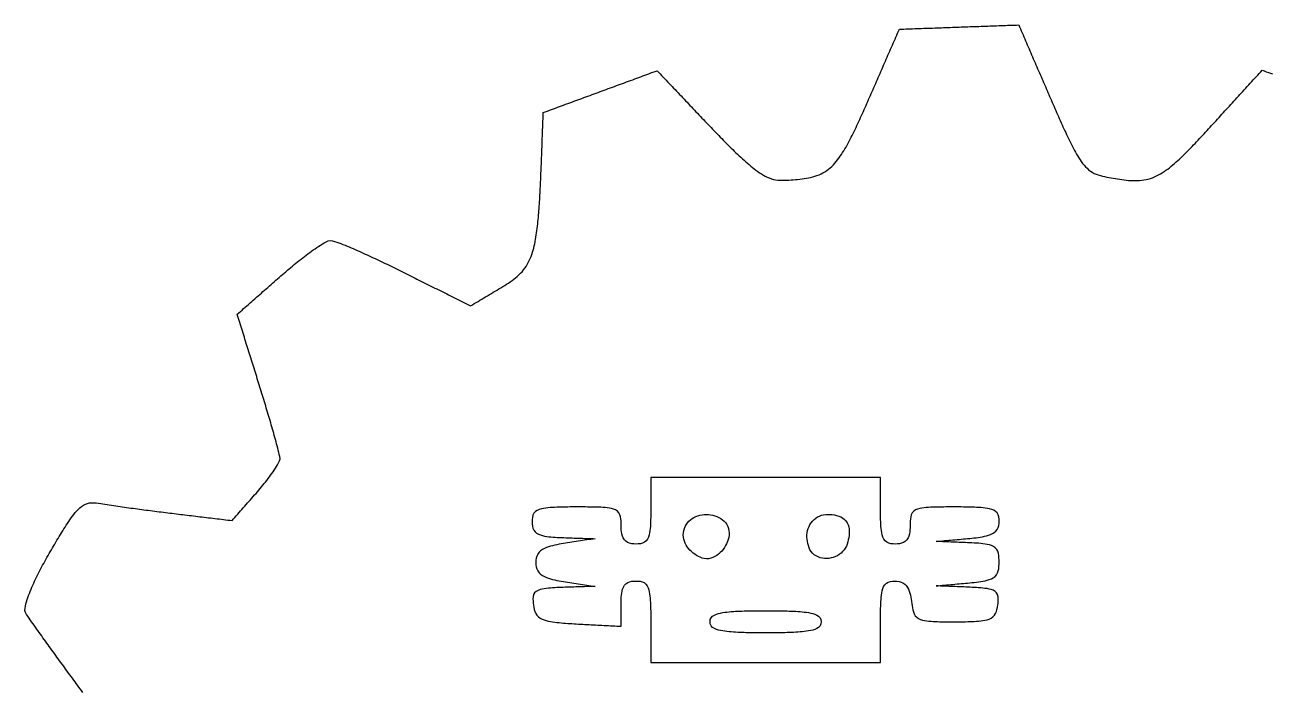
# Model space of a CAD drawing. Extents: x 27 to 125, y 19 to 120.
# Drawn here: x 40.8 to 88.29, y 94.3 to 119.68 of the extents above; entities that cross this region are included whole.
import ezdxf

# ---------------------------------------------------------------- set-up
doc = ezdxf.new("R2010")
doc.units = 0
doc.layers.get('0').update_dxf_attribs({"linetype": 'CONTINUOUS'})

msp = doc.modelspace()

# ---------------------------------------------------------------- linework, layer by layer
at = {"color": 7}
for points in [[(42.998616, 94.254014), (42.949769, 94.321279), (42.900922, 94.388357), (42.852078, 94.455275), (42.803101, 94.522256), (42.754177, 94.589058), (42.705243, 94.655804), (42.65621, 94.722623), (42.607095, 94.78951), (42.557655, 94.856815), (42.508328, 94.923989), (42.459224, 94.990931), (42.410109, 95.057955), (42.361064, 95.124952), (42.311893, 95.19219), (42.262967, 95.259162), (42.213835, 95.326481), (42.164881, 95.393631), (42.115946, 95.460819), (42.066913, 95.528213), (42.018153, 95.595303), (41.969334, 95.66255), (41.920612, 95.729736), (41.871728, 95.79722), (41.822884, 95.864728), (41.774274, 95.931993), (41.725726, 95.999256), (41.677127, 96.066673), (41.628433, 96.134318), (41.579952, 96.201756), (41.531419, 96.269374), (41.482947, 96.337008), (41.434715, 96.404424), (41.386244, 96.4723), (41.337952, 96.540059), (41.289709, 96.607901), (41.241441, 96.675949), (41.193517, 96.743698), (41.145669, 96.811558), (41.09797, 96.879464), (41.050348, 96.947577), (41.002856, 97.015907), (40.955736, 97.084236), (40.908873, 97.152984), (40.862713, 97.222055), (40.817975, 97.292552), (40.797768, 97.373759), (40.800985, 97.458034), (40.81408, 97.541427), (40.832735, 97.623768), (40.855172, 97.705586), (40.880318, 97.786633), (40.907355, 97.866522), (40.936057, 97.945842), (40.966139, 98.024654), (40.997432, 98.103089), (41.029839, 98.181299), (41.063158, 98.259116), (41.097344, 98.336669), (41.132218, 98.413751), (41.167722, 98.490406), (41.204024, 98.567108), (41.240758, 98.643188), (41.278217, 98.719345), (41.316148, 98.795129), (41.354643, 98.87078), (41.393449, 98.945868), (41.432892, 99.021059), (41.472643, 99.095769), (41.512704, 99.17004), (41.553203, 99.244143), (41.594185, 99.318179), (41.635607, 99.392087), (41.677305, 99.465593), (41.719621, 99.539313), (41.762028, 99.612338), (41.804534, 99.685042), (41.847141, 99.757752), (41.889742, 99.830248), (41.932564, 99.902883), (41.975467, 99.975379), (42.018475, 100.047732), (42.061745, 100.120144), (42.105106, 100.19227), (42.148667, 100.264223), (42.192507, 100.33604), (42.236906, 100.408077), (42.281371, 100.479416), (42.326354, 100.550647), (42.371984, 100.62179), (42.418116, 100.692422), (42.464792, 100.762359), (42.512333, 100.831789), (42.560934, 100.900614), (42.610961, 100.96887), (42.662334, 101.035841), (42.7154, 101.101259), (42.770769, 101.164925), (42.828726, 101.225965), (42.890065, 101.28371), (42.955453, 101.336907), (43.025633, 101.38399), (43.100619, 101.422821), (43.179704, 101.451589), (43.262271, 101.469722), (43.346246, 101.477737), (43.430503, 101.477466), (43.514685, 101.470986), (43.5982, 101.460194), (43.68152, 101.446495), (43.763503, 101.432491), (43.84539, 101.419232), (43.927516, 101.406391), (44.009671, 101.393869), (44.091727, 101.381609), (44.174043, 101.369511), (44.256345, 101.357581), (44.338962, 101.345747), (44.4214, 101.334063), (44.50369, 101.322512), (44.585887, 101.311074), (44.668065, 101.299728), (44.750702, 101.288405), (44.833396, 101.277153), (44.915771, 101.26602), (44.998217, 101.254945), (45.080676, 101.243936), (45.163387, 101.232957), (45.246146, 101.222035), (45.328397, 101.21124), (45.410789, 101.200488), (45.493164, 101.189794), (45.575779, 101.179126), (45.658154, 101.168546), (45.740611, 101.15801), (45.823087, 101.147529), (45.905891, 101.137061), (45.988695, 101.12665), (46.07144, 101.116304), (46.154075, 101.106028), (46.236721, 101.095809), (46.318994, 101.085697), (46.401601, 101.075604), (46.484405, 101.065549), (46.566842, 101.055603), (46.64852, 101.045782), (46.730034, 101.03598), (46.811458, 101.02619), (46.892749, 101.016414), (46.974359, 101.006601), (47.055684, 100.996822), (47.137292, 100.987009), (47.218676, 100.977222), (47.299993, 100.967443), (47.381465, 100.957644), (47.462872, 100.947854), (47.54442, 100.938046), (47.62581, 100.928259), (47.707096, 100.918483), (47.788187, 100.908732), (47.869526, 100.89895), (47.951192, 100.889129), (48.032317, 100.879372), (48.113944, 100.869557), (48.195162, 100.859789), (48.276485, 100.85001), (48.357731, 100.840239), (48.439299, 100.830429), (48.520675, 100.820645), (48.602158, 100.810846), (48.683508, 100.801064), (48.737212, 100.861911), (48.790919, 100.922758), (48.844657, 100.983642), (48.898409, 101.04454), (48.951992, 101.105249), (49.005676, 101.166072), (49.059572, 101.227135), (49.113415, 101.288138), (49.167229, 101.349106), (49.2208, 101.409803), (49.274496, 101.470638), (49.328205, 101.531489), (49.381777, 101.592184), (49.435314, 101.652842), (49.48916, 101.713847), (49.542858, 101.774685), (49.596531, 101.835495), (49.649868, 101.896403), (49.702635, 101.957607), (49.7549, 102.019182), (49.806671, 102.081138), (49.857906, 102.143426), (49.908494, 102.20593), (49.958783, 102.269107), (50.00846, 102.332601), (50.057586, 102.396553), (50.106049, 102.460885), (50.154084, 102.526009), (50.201237, 102.591458), (50.247406, 102.657254), (50.292717, 102.723835), (50.337034, 102.791407), (50.379717, 102.859595), (50.420504, 102.928982), (50.458582, 103.000219), (50.491627, 103.074), (50.510592, 103.152149), (50.499501, 103.234989), (50.482483, 103.316772), (50.463631, 103.398198), (50.44379, 103.479363), (50.423245, 103.560536), (50.402219, 103.641511), (50.380827, 103.722344), (50.359124, 103.803036), (50.337252, 103.883372), (50.315012, 103.964096), (50.292576, 104.044758), (50.270083, 104.124968), (50.24742, 104.205174), (50.224476, 104.285796), (50.201474, 104.366072), (50.178332, 104.446397), (50.155077, 104.526737), (50.131794, 104.606691), (50.108341, 104.686839), (50.084776, 104.766996), (50.061182, 104.846932), (50.037475, 104.92693), (50.013684, 105.006847), (49.989751, 105.086925), (49.965678, 105.167174), (49.94152, 105.247378), (49.917305, 105.327487), (49.893062, 105.407461), (49.868734, 105.487421), (49.844322, 105.567326), (49.819854, 105.647144), (49.7953, 105.727008), (49.770662, 105.806873), (49.745883, 105.886934), (49.721189, 105.966421), (49.696325, 106.046225), (49.671687, 106.125104), (49.646964, 106.204341), (49.622298, 106.283317), (49.597575, 106.362477), (49.572796, 106.441829), (49.548102, 106.520984), (49.523323, 106.600333), (49.4986, 106.679544), (49.473962, 106.758501), (49.449211, 106.837813), (49.424488, 106.916993), (49.399766, 106.996182), (49.374987, 107.075529), (49.350292, 107.154626), (49.325626, 107.233617), (49.30096, 107.312603), (49.276294, 107.391632), (49.251627, 107.470687), (49.226961, 107.549676), (49.202238, 107.628858), (49.177572, 107.707915), (49.152821, 107.787196), (49.128099, 107.866418), (49.10332, 107.945752), (49.078597, 108.024978), (49.053931, 108.104009), (49.029236, 108.183081), (49.004542, 108.262181), (48.979876, 108.341166), (48.955125, 108.420469), (48.93043, 108.499603), (48.905679, 108.57887), (48.880957, 108.658078), (48.942492, 108.712327), (49.003901, 108.766465), (49.065245, 108.820545), (49.126487, 108.874535), (49.187972, 108.928739), (49.24924, 108.982752), (49.310719, 109.036953), (49.372032, 109.091006), (49.433294, 109.145013), (49.494674, 109.199125), (49.556004, 109.253193), (49.617438, 109.307354), (49.678757, 109.361411), (49.739996, 109.415398), (49.801089, 109.469256), (49.862367, 109.523279), (49.923892, 109.577519), (49.985007, 109.631399), (50.046503, 109.685613), (50.107692, 109.739555), (50.16896, 109.793568), (50.230165, 109.847528), (50.291619, 109.901703), (50.352926, 109.955751), (50.414312, 110.009869), (50.4756, 110.063899), (50.538547, 110.119152), (50.601505, 110.173942), (50.664643, 110.228419), (50.728101, 110.282703), (50.791982, 110.336878), (50.85608, 110.390762), (50.920184, 110.444178), (50.98461, 110.497382), (51.049098, 110.550154), (51.113873, 110.602667), (51.179087, 110.655025), (51.24437, 110.706918), (51.310201, 110.7587), (51.376103, 110.809974), (51.442358, 110.860929), (51.508739, 110.911357), (51.5756, 110.961482), (51.642752, 111.011107), (51.710136, 111.060121), (51.778216, 111.108778), (51.846503, 111.156617), (51.915444, 111.203811), (51.984662, 111.249913), (52.054836, 111.295104), (52.126066, 111.339023), (52.19825, 111.380941), (52.271783, 111.419909), (52.347896, 111.453872), (52.428662, 111.473713), (52.511283, 111.459999), (52.592063, 111.436648), (52.671898, 111.409995), (52.751107, 111.381506), (52.829895, 111.351781), (52.908217, 111.321206), (52.986234, 111.289943), (53.064021, 111.258113), (53.141414, 111.225887), (53.218783, 111.19319), (53.296134, 111.160073), (53.373517, 111.126562), (53.450592, 111.092839), (53.527438, 111.0589), (53.604126, 111.024741), (53.680707, 110.990359), (53.757559, 110.9556), (53.834292, 110.920652), (53.91054, 110.885697), (53.987186, 110.85034), (54.063722, 110.814823), (54.139942, 110.77925), (54.21586, 110.743624), (54.292139, 110.707639), (54.367992, 110.67167), (54.443966, 110.635463), (54.519858, 110.599117), (54.595629, 110.562656), (54.671572, 110.52594), (54.747406, 110.489106), (54.823092, 110.452175), (54.898606, 110.415163), (54.974069, 110.378007), (55.049448, 110.340729), (55.124485, 110.303456), (55.199554, 110.266003), (55.274837, 110.228277), (55.350308, 110.190373), (55.425464, 110.152627), (55.500691, 110.114846), (55.576092, 110.076977), (55.651677, 110.039017), (55.727072, 110.001151), (55.802651, 109.963193), (55.878098, 109.925301), (55.953304, 109.88753), (56.02885, 109.84959), (56.104265, 109.811713), (56.179692, 109.773831), (56.255268, 109.735875), (56.330607, 109.698038), (56.405842, 109.660252), (56.481074, 109.622468), (56.556348, 109.584663), (56.631645, 109.546847), (56.70688, 109.509061), (56.782298, 109.471184), (56.857598, 109.433366), (56.933109, 109.395442), (57.008567, 109.357546), (57.084129, 109.319595), (57.15959, 109.281697), (57.234864, 109.243892), (57.310178, 109.206068), (57.385517, 109.168229), (57.460746, 109.130447), (57.53628, 109.092512), (57.611653, 109.054658), (57.687151, 109.01674), (57.762594, 108.97885), (57.835103, 109.022089), (57.90747, 109.065245), (57.980086, 109.108546), (58.052434, 109.151689), (58.124643, 109.19475), (58.196881, 109.237827), (58.269578, 109.281179), (58.342093, 109.32442), (58.414516, 109.367609), (58.486847, 109.410741), (58.559327, 109.453964), (58.631703, 109.497123), (58.704062, 109.540273), (58.7765, 109.58347), (58.848986, 109.626695), (58.921732, 109.670075), (58.994232, 109.713711), (59.06632, 109.758045), (59.137649, 109.803088), (59.20865, 109.849385), (59.278895, 109.896972), (59.347981, 109.945921), (59.415556, 109.99634), (59.481878, 110.048835), (59.546544, 110.103556), (59.609214, 110.160682), (59.669141, 110.219949), (59.726618, 110.282028), (59.781079, 110.34666), (59.832483, 110.414034), (59.88052, 110.48384), (59.925018, 110.555721), (59.966183, 110.62975), (60.003992, 110.705474), (60.038496, 110.782383), (60.070196, 110.860923), (60.09914, 110.94052), (60.125585, 111.021074), (60.14963, 111.10196), (60.171643, 111.183555), (60.19185, 111.265724), (60.210392, 111.348325), (60.22741, 111.431214), (60.243074, 111.514247), (60.25758, 111.597776), (60.270929, 111.68115), (60.283319, 111.764719), (60.294833, 111.848327), (60.305586, 111.932299), (60.315577, 112.015991), (60.324975, 112.100181), (60.33378, 112.184217), (60.342049, 112.268374), (60.349838, 112.352457), (60.357204, 112.436695), (60.364147, 112.520863), (60.370723, 112.60514), (60.376988, 112.689659), (60.382943, 112.773749), (60.388616, 112.85789), (60.394063, 112.94246), (60.399284, 113.027054), (60.404251, 113.11127), (60.409049, 113.195955), (60.413677, 113.280541), (60.418136, 113.365036), (60.422426, 113.449334), (60.426575, 113.533717), (60.43061, 113.618228), (60.434533, 113.702678), (60.438343, 113.787044), (60.442069, 113.871661), (60.445709, 113.956243), (60.449265, 114.040768), (60.452737, 114.125215), (60.456123, 114.209327), (60.459482, 114.29397), (60.462784, 114.378349), (60.466029, 114.462842), (60.469218, 114.547177), (60.472295, 114.629173), (60.475371, 114.710969), (60.478447, 114.792829), (60.481523, 114.874447), (60.484599, 114.956264), (60.487676, 115.037897), (60.490752, 115.119597), (60.493828, 115.201483), (60.496904, 115.283367), (60.499981, 115.36508), (60.503057, 115.446762), (60.506133, 115.528386), (60.509209, 115.610028), (60.512285, 115.691994), (60.515362, 115.774039), (60.518438, 115.855803), (60.521514, 115.937723), (60.52459, 116.019557), (60.527667, 116.101144), (60.530743, 116.182743), (60.533819, 116.264869), (60.536895, 116.346651), (60.614306, 116.375082), (60.691708, 116.403511), (60.769161, 116.431958), (60.84649, 116.46036), (60.923822, 116.488762), (61.001106, 116.517147), (61.078539, 116.545587), (61.155699, 116.573926), (61.232836, 116.602258), (61.310303, 116.630709), (61.387522, 116.65907), (61.464876, 116.687482), (61.542253, 116.715901), (61.619497, 116.744271), (61.6968, 116.772664), (61.774225, 116.8011), (61.851675, 116.829546), (61.928891, 116.857907), (62.006367, 116.886362), (62.083846, 116.914818), (62.161203, 116.94323), (62.23863, 116.971668), (62.316089, 117.000117), (62.393717, 117.028629), (62.470978, 117.057005), (62.548155, 117.085351), (62.625337, 117.113699), (62.702979, 117.142215), (62.78039, 117.170647), (62.857792, 117.199075), (62.935245, 117.227522), (63.012574, 117.255924), (63.089906, 117.284326), (63.167189, 117.312712), (63.244623, 117.341152), (63.321782, 117.36949), (63.398919, 117.397822), (63.476386, 117.426274), (63.553605, 117.454635), (63.63096, 117.483046), (63.708336, 117.511465), (63.785581, 117.539835), (63.862884, 117.568228), (63.940309, 117.596665), (64.017759, 117.625111), (64.094975, 117.653471), (64.172451, 117.681926), (64.249929, 117.710382), (64.327286, 117.738795), (64.404714, 117.767233), (64.482173, 117.795681), (64.559801, 117.824193), (64.637062, 117.85257), (64.714239, 117.880916), (64.791421, 117.909263), (64.869063, 117.93778), (64.926111, 117.877723), (64.983061, 117.817769), (65.040219, 117.757595), (65.097081, 117.697736), (65.154065, 117.637747), (65.210944, 117.577867), (65.268071, 117.517728), (65.325233, 117.457552), (65.382374, 117.397395), (65.43955, 117.337205), (65.496423, 117.277334), (65.553582, 117.217159), (65.610751, 117.156976), (65.667667, 117.097058), (65.724504, 117.037222), (65.781414, 116.97731), (65.838507, 116.917206), (65.895482, 116.857228), (65.952395, 116.797314), (66.009258, 116.737452), (66.066348, 116.67735), (66.123205, 116.617494), (66.180245, 116.557446), (66.237406, 116.497269), (66.294497, 116.43717), (66.351644, 116.377007), (66.408701, 116.31694), (66.465614, 116.257027), (66.522558, 116.19708), (66.579809, 116.136809), (66.636892, 116.076717), (66.693748, 116.016861), (66.750875, 115.956722), (66.807997, 115.896586), (66.86495, 115.836631), (66.923062, 115.775535), (66.981228, 115.71455), (67.039631, 115.653499), (67.098161, 115.592508), (67.156719, 115.531703), (67.215202, 115.4712), (67.273994, 115.410624), (67.332953, 115.350138), (67.392177, 115.289669), (67.451518, 115.229393), (67.510829, 115.169477), (67.570384, 115.109681), (67.630009, 115.050208), (67.689911, 114.990885), (67.749897, 114.931944), (67.810456, 114.872947), (67.871334, 114.814201), (67.932283, 114.755996), (67.993664, 114.698045), (68.055462, 114.640438), (68.117624, 114.583301), (68.180323, 114.526572), (68.243402, 114.470491), (68.306913, 114.415126), (68.371254, 114.36027), (68.436256, 114.306227), (68.501697, 114.253349), (68.568006, 114.201495), (68.635361, 114.150767), (68.703735, 114.101475), (68.773438, 114.05373), (68.844437, 114.007952), (68.916598, 113.964651), (68.990611, 113.923926), (69.065987, 113.886611), (69.143189, 113.853074), (69.222397, 113.823909), (69.303302, 113.799875), (69.385505, 113.781589), (69.469217, 113.769366), (69.553514, 113.763448), (69.637755, 113.763613), (69.721109, 113.76679), (69.804777, 113.770355), (69.888453, 113.774385), (69.971855, 113.778968), (70.05526, 113.784235), (70.138869, 113.790339), (70.222316, 113.797414), (70.30573, 113.805652), (70.388731, 113.81522), (70.47182, 113.826407), (70.554167, 113.839361), (70.636189, 113.854432), (70.71818, 113.872017), (70.799339, 113.892314), (70.879631, 113.915674), (70.959004, 113.942468), (71.036866, 113.972857), (71.113021, 114.007063), (71.18733, 114.045271), (71.259279, 114.087359), (71.328918, 114.133379), (71.396318, 114.18334), (71.46086, 114.236586), (71.522773, 114.292965), (71.581955, 114.351971), (71.638657, 114.413373), (71.693092, 114.476928), (71.74545, 114.542381), (71.795646, 114.609124), (71.844095, 114.677236), (71.890915, 114.746453), (71.936429, 114.81686), (71.980479, 114.887848), (72.023534, 114.959841), (72.065413, 115.032228), (72.106316, 115.105081), (72.146411, 115.178449), (72.185832, 115.252358), (72.224511, 115.326492), (72.262692, 115.401137), (72.300121, 115.475634), (72.337264, 115.550764), (72.37395, 115.626065), (72.410264, 115.70159), (72.446236, 115.777299), (72.481849, 115.853061), (72.51724, 115.929081), (72.552261, 116.004961), (72.587062, 116.080965), (72.621656, 116.157044), (72.656045, 116.233151), (72.690299, 116.30939), (72.724306, 116.385466), (72.758215, 116.46166), (72.79209, 116.538084), (72.825791, 116.61439), (72.859606, 116.691195), (72.893208, 116.767722), (72.926781, 116.844375), (72.960255, 116.920882), (72.993671, 116.997256), (73.027207, 117.073912), (73.060571, 117.150167), (73.094006, 117.226587), (73.127382, 117.302868), (73.160898, 117.379479), (73.194441, 117.456138), (73.227969, 117.532773), (73.261516, 117.60945), (73.294886, 117.685719), (73.328426, 117.762376), (73.361968, 117.839044), (73.395363, 117.915374), (73.428713, 117.991599), (73.462106, 118.067921), (73.495606, 118.144488), (73.529035, 118.220894), (73.56243, 118.297219), (73.595794, 118.373477), (73.629291, 118.450041), (73.662653, 118.526292), (73.696122, 118.602788), (73.729661, 118.679447), (73.763158, 118.756008), (73.796692, 118.832649), (73.830169, 118.909169), (73.863561, 118.985493), (73.896974, 119.061859), (73.930566, 119.138639), (73.964058, 119.21519), (73.997422, 119.291442), (74.030939, 119.368052), (74.064455, 119.444659), (74.097659, 119.521111), (74.181871, 119.52412), (74.26592, 119.527124), (74.350158, 119.530134), (74.434282, 119.53314), (74.518348, 119.536144), (74.602247, 119.539142), (74.686648, 119.542158), (74.770553, 119.545156), (74.854692, 119.548163), (74.938862, 119.551171), (75.022908, 119.554174), (75.107145, 119.557184), (75.191363, 119.560193), (75.275725, 119.563208), (75.359855, 119.566214), (75.443695, 119.56921), (75.52773, 119.572213), (75.612066, 119.575226), (75.696411, 119.57824), (75.780615, 119.581249), (75.864401, 119.584243), (75.948726, 119.587256), (76.032857, 119.590262), (76.116682, 119.593258), (76.2009, 119.596267), (76.285115, 119.599277), (76.369048, 119.602276), (76.453261, 119.605285), (76.537309, 119.608288), (76.621547, 119.611298), (76.705672, 119.614305), (76.78974, 119.617309), (76.873636, 119.620307), (76.958038, 119.623323), (77.041942, 119.626321), (77.126081, 119.629328), (77.210251, 119.632335), (77.294297, 119.635338), (77.378537, 119.638348), (77.462753, 119.641358), (77.547114, 119.644373), (77.631245, 119.647379), (77.715087, 119.650375), (77.799122, 119.653377), (77.883458, 119.656391), (77.967803, 119.659405), (78.052007, 119.662414), (78.135793, 119.665408), (78.220118, 119.668421), (78.304249, 119.671427), (78.388075, 119.674423), (78.472292, 119.677432), (78.556508, 119.680441), (78.64044, 119.683441), (78.673158, 119.607712), (78.705972, 119.531754), (78.738812, 119.455747), (78.771657, 119.379719), (78.804341, 119.304067), (78.836977, 119.228522), (78.869805, 119.152539), (78.902447, 119.076983), (78.935157, 119.001274), (78.967979, 118.925297), (79.000734, 118.849484), (79.033525, 118.773585), (79.066207, 118.697938), (79.098908, 118.622245), (79.13175, 118.546224), (79.164595, 118.470201), (79.197304, 118.394488), (79.229986, 118.318841), (79.262721, 118.243073), (79.29534, 118.167566), (79.328106, 118.091729), (79.360801, 118.01605), (79.393598, 117.940137), (79.426235, 117.864595), (79.458958, 117.788851), (79.491738, 117.712974), (79.524468, 117.637214), (79.557231, 117.561381), (79.58994, 117.485668), (79.622785, 117.409645), (79.655602, 117.333686), (79.688227, 117.258168), (79.720959, 117.182407), (79.75368, 117.106666), (79.786359, 117.031025), (79.819209, 116.954988), (79.851896, 116.879329), (79.885083, 116.802573), (79.918346, 116.725767), (79.951639, 116.649037), (79.985097, 116.572092), (80.018484, 116.495489), (80.052096, 116.418565), (80.085706, 116.34188), (80.119415, 116.265212), (80.153166, 116.188732), (80.187044, 116.112269), (80.220981, 116.036018), (80.255186, 115.959541), (80.289572, 115.88309), (80.324051, 115.806908), (80.358787, 115.730675), (80.393684, 115.654682), (80.428874, 115.578704), (80.464237, 115.503074), (80.500096, 115.427204), (80.53609, 115.351956), (80.5725, 115.276863), (80.609536, 115.201624), (80.647009, 115.126797), (80.685078, 115.052241), (80.723859, 114.977954), (80.76342, 114.904059), (80.803787, 114.830791), (80.845234, 114.758008), (80.887937, 114.685816), (80.931997, 114.61454), (80.977669, 114.544333), (81.025309, 114.475336), (81.074906, 114.408318), (81.127306, 114.34305), (81.182645, 114.280393), (81.241488, 114.220815), (81.303966, 114.165268), (81.370574, 114.114278), (81.440996, 114.068743), (81.514493, 114.029246), (81.590981, 113.995451), (81.66978, 113.966938), (81.750033, 113.94302), (81.831081, 113.922807), (81.912511, 113.905388), (81.995013, 113.889031), (82.077286, 113.873049), (82.159732, 113.857445), (82.242087, 113.84236), (82.324665, 113.827845), (82.407701, 113.813985), (82.490869, 113.800983), (82.573876, 113.789037), (82.65736, 113.778239), (82.740968, 113.768849), (82.824396, 113.761122), (82.908143, 113.755263), (82.991881, 113.751575), (83.076017, 113.750361), (83.160224, 113.751941), (83.244238, 113.75664), (83.327864, 113.764746), (83.410958, 113.776503), (83.493427, 113.792119), (83.57522, 113.81175), (83.655854, 113.835349), (83.734944, 113.862748), (83.813066, 113.894036), (83.889463, 113.928727), (83.964303, 113.966614), (84.03772, 114.007472), (84.109458, 114.050825), (84.180005, 114.096635), (84.249071, 114.144394), (84.317064, 114.194071), (84.38368, 114.245146), (84.44926, 114.297597), (84.513784, 114.351161), (84.577515, 114.405828), (84.640663, 114.461586), (84.702845, 114.517917), (84.764499, 114.57505), (84.825473, 114.632703), (84.8861, 114.691058), (84.945934, 114.749572), (85.005672, 114.808823), (85.065012, 114.868426), (85.124053, 114.928398), (85.182812, 114.988687), (85.241234, 115.049167), (85.299186, 115.109642), (85.357084, 115.170489), (85.414807, 115.231536), (85.472341, 115.29273), (85.529682, 115.354022), (85.586923, 115.415483), (85.644053, 115.477066), (85.701056, 115.538726), (85.757758, 115.600249), (85.814515, 115.661996), (85.87129, 115.723911), (85.927811, 115.785673), (85.984385, 115.847604), (86.041038, 115.909669), (86.097776, 115.971829), (86.154522, 116.033998), (86.211387, 116.096296), (86.267998, 116.158316), (86.324683, 116.220416), (86.381347, 116.282494), (86.437975, 116.344534), (86.494507, 116.406466), (86.551191, 116.468567), (86.607907, 116.530701), (86.664563, 116.59277), (86.721092, 116.6547), (86.777638, 116.716649), (86.834325, 116.778754), (86.890868, 116.840701), (86.947728, 116.902992), (87.004556, 116.965249), (87.061348, 117.027467), (87.118049, 117.089586), (87.174852, 117.151816), (87.231536, 117.213917), (87.288093, 117.275877), (87.344877, 117.338085), (87.401502, 117.400121), (87.458084, 117.46211), (87.514935, 117.524394), (87.571772, 117.586662), (87.628586, 117.648903), (87.68527, 117.711005), (87.742141, 117.773308), (87.798842, 117.835426), (87.855586, 117.897593), (87.912222, 117.95964), (87.9907, 117.930711), (88.069022, 117.901839), (88.147519, 117.872901), (88.225915, 117.844003), (88.304254, 117.815124)], [(73.377778, 96.943333), (73.377879, 97.028062), (73.378162, 97.112937), (73.378726, 97.197781), (73.379573, 97.282345), (73.380984, 97.366686), (73.382959, 97.451042), (73.385499, 97.535704), (73.388858, 97.620058), (73.393204, 97.704417), (73.398848, 97.789058), (73.406158, 97.87361), (73.415584, 97.95749), (73.427917, 98.040961), (73.444314, 98.123787), (73.466554, 98.205379), (73.497494, 98.284408), (73.540832, 98.35706), (73.599966, 98.417298), (73.673397, 98.458979), (73.754722, 98.482392), (73.83857, 98.492877), (73.923268, 98.495558), (74.003755, 98.491954), (74.083297, 98.479926), (74.160318, 98.457639), (74.23323, 98.423378), (74.299016, 98.377052), (74.355585, 98.320421), (74.402919, 98.255611), (74.441682, 98.185082), (74.472967, 98.111106), (74.498254, 98.034608), (74.518602, 97.956687), (74.534858, 97.878216), (74.547925, 97.798843), (74.558254, 97.719449), (74.567963, 97.638242), (74.578856, 97.557106), (74.59181, 97.476549), (74.60832, 97.396305), (74.630418, 97.317675), (74.661062, 97.242054), (74.703638, 97.172478), (74.759682, 97.113347), (74.827209, 97.067251), (74.90151, 97.033586), (74.979454, 97.009326), (75.059046, 96.991783), (75.139739, 96.978894), (75.220855, 96.969358), (75.302209, 96.962246), (75.383604, 96.956929), (75.465395, 96.952935), (75.546977, 96.949975), (75.628365, 96.947802), (75.710017, 96.946221), (75.791788, 96.945092), (75.873342, 96.94433), (75.955113, 96.943822), (76.036559, 96.94354), (76.117935, 96.943395), (76.2, 96.943333), (76.282798, 96.943415), (76.365738, 96.94369), (76.448711, 96.944198), (76.531543, 96.945016), (76.614373, 96.946202), (76.697171, 96.947867), (76.779758, 96.950096), (76.862424, 96.953043), (76.94512, 96.956898), (77.027504, 96.96189), (77.110296, 96.968404), (77.192618, 96.976831), (77.274623, 96.987818), (77.356036, 97.002257), (77.436382, 97.021434), (77.514964, 97.047282), (77.589846, 97.082303), (77.658115, 97.129351), (77.715268, 97.189195), (77.759029, 97.259607), (77.790429, 97.336002), (77.812951, 97.415742), (77.829545, 97.496914), (77.842415, 97.578344), (77.852716, 97.658111), (77.860138, 97.738271), (77.862678, 97.818953), (77.856836, 97.899419), (77.837109, 97.977604), (77.79775, 98.047663), (77.739144, 98.102877), (77.669082, 98.142272), (77.593526, 98.170203), (77.515692, 98.190501), (77.436379, 98.205839), (77.356812, 98.217684), (77.276503, 98.227164), (77.195996, 98.234886), (77.115591, 98.241292), (77.035259, 98.246719), (76.954967, 98.25141), (76.874579, 98.255547), (76.794066, 98.259264), (76.713532, 98.262656), (76.632127, 98.26595), (76.550667, 98.269244), (76.469581, 98.272523), (76.388081, 98.275819), (76.306813, 98.279107), (76.225324, 98.282404), (76.144044, 98.285691), (76.063012, 98.288968), (75.981854, 98.29225), (75.900415, 98.295544), (75.819384, 98.29882), (75.738299, 98.3021), (75.656748, 98.305399), (75.575479, 98.308687), (75.494459, 98.311964), (75.574553, 98.319177), (75.654702, 98.326396), (75.73448, 98.333582), (75.814668, 98.340804), (75.89463, 98.348006), (75.974806, 98.355228), (76.054777, 98.36243), (76.134502, 98.36961), (76.214354, 98.376801), (76.294485, 98.384018), (76.37421, 98.391197), (76.453989, 98.398383), (76.534227, 98.40561), (76.614187, 98.412813), (76.693903, 98.419993), (76.777624, 98.427725), (76.86112, 98.435899), (76.944753, 98.444687), (77.02826, 98.454249), (77.111423, 98.464792), (77.194664, 98.476699), (77.277338, 98.490317), (77.359504, 98.506268), (77.441236, 98.525484), (77.521565, 98.549101), (77.599949, 98.579039), (77.674332, 98.61771), (77.741546, 98.667955), (77.796794, 98.730809), (77.837236, 98.804356), (77.863596, 98.883865), (77.879456, 98.966171), (77.888177, 99.049345), (77.892269, 99.133285), (77.893398, 99.217352), (77.892552, 99.300785), (77.888967, 99.38405), (77.881122, 99.467066), (77.866559, 99.548956), (77.841526, 99.628538), (77.801936, 99.701793), (77.746214, 99.763539), (77.6776, 99.811083), (77.60193, 99.845756), (77.522344, 99.871209), (77.441024, 99.890178), (77.358658, 99.904698), (77.275955, 99.916038), (77.1929, 99.925117), (77.109839, 99.932514), (77.02677, 99.938669), (76.943387, 99.94391), (76.860056, 99.948437), (76.777136, 99.95241), (76.694053, 99.955992), (76.613958, 99.959285), (76.53381, 99.962579), (76.454031, 99.965858), (76.373843, 99.969155), (76.293881, 99.972443), (76.213705, 99.975739), (76.133734, 99.979027), (76.054009, 99.982303), (75.974157, 99.985586), (75.894026, 99.988879), (75.814301, 99.992156), (75.734522, 99.995435), (75.654284, 99.998734), (75.574325, 100.002022), (75.494608, 100.005299), (75.574703, 100.012512), (75.654851, 100.019732), (75.73463, 100.026917), (75.814817, 100.034139), (75.894779, 100.041341), (75.974956, 100.048563), (76.054926, 100.055766), (76.134651, 100.062946), (76.214503, 100.070137), (76.294635, 100.077353), (76.37436, 100.084533), (76.454138, 100.091718), (76.534377, 100.098946), (76.614336, 100.106148), (76.694053, 100.113328), (76.77476, 100.120869), (76.855464, 100.129022), (76.9359, 100.13789), (77.016215, 100.147643), (77.09627, 100.158469), (77.176105, 100.17063), (77.25574, 100.184479), (77.335007, 100.200458), (77.413406, 100.219102), (77.491243, 100.241406), (77.567313, 100.268367), (77.640891, 100.301677), (77.710101, 100.3434), (77.771839, 100.395619), (77.821951, 100.458904), (77.857646, 100.531114), (77.879547, 100.60875), (77.890469, 100.688998), (77.893489, 100.769576), (77.890949, 100.852932), (77.880986, 100.935689), (77.858578, 101.015965), (77.818451, 101.088579), (77.759938, 101.147517), (77.688875, 101.191043), (77.611611, 101.222215), (77.53131, 101.244909), (77.44981, 101.261752), (77.367401, 101.274581), (77.284766, 101.284465), (77.201567, 101.292215), (77.118241, 101.298305), (77.034884, 101.303106), (76.951403, 101.306896), (76.867684, 101.309882), (76.784378, 101.312196), (76.700939, 101.313974), (76.617466, 101.315329), (76.534241, 101.316316), (76.450774, 101.317022), (76.367084, 101.317474), (76.283718, 101.317717), (76.2, 101.317778), (76.116668, 101.317746), (76.033684, 101.317632), (75.950403, 101.317405), (75.867362, 101.317038), (75.784154, 101.316445), (75.700989, 101.315598), (75.617759, 101.314413), (75.534534, 101.312804), (75.451208, 101.31066), (75.367944, 101.307812), (75.284863, 101.304061), (75.201904, 101.299128), (75.119066, 101.292626), (75.036248, 101.283978), (74.953676, 101.272356), (74.871758, 101.25649), (74.791395, 101.234414), (74.714608, 101.203191), (74.644778, 101.158608), (74.588246, 101.097858), (74.549824, 101.024102), (74.527387, 100.944153), (74.515365, 100.861706), (74.509551, 100.778416), (74.507293, 100.695109), (74.506667, 100.612222), (74.505256, 100.530972), (74.50074, 100.450047), (74.492048, 100.369267), (74.477852, 100.289257), (74.456375, 100.211218), (74.425268, 100.136698), (74.381865, 100.068292), (74.325393, 100.0106), (74.257436, 99.966582), (74.182165, 99.936649), (74.103233, 99.918513), (74.022788, 99.90931), (73.942222, 99.906667), (73.857914, 99.908981), (73.773854, 99.917817), (73.691784, 99.937166), (73.615209, 99.972132), (73.550289, 100.025444), (73.500968, 100.09363), (73.465687, 100.170447), (73.440795, 100.251008), (73.422931, 100.33351), (73.409948, 100.416749), (73.400325, 100.50098), (73.393241, 100.585074), (73.388048, 100.669248), (73.384266, 100.753747), (73.381444, 100.838502), (73.379751, 100.923065), (73.378622, 101.007605), (73.378057, 101.092176), (73.377778, 101.176667), (73.377778, 101.261472), (73.377778, 101.346336), (73.377778, 101.430807), (73.377778, 101.515712), (73.377778, 101.600377), (73.377778, 101.68527), (73.377778, 101.769943), (73.377778, 101.85436), (73.377778, 101.93891), (73.377778, 102.023752), (73.377778, 102.108168), (73.377778, 102.192639), (73.377778, 102.277222), (73.377778, 102.362065), (73.377778, 102.446667), (73.293817, 102.446667), (73.209698, 102.446667), (73.125607, 102.446667), (73.041569, 102.446667), (72.957295, 102.446667), (72.873097, 102.446667), (72.788763, 102.446667), (72.704427, 102.446667), (72.620378, 102.446667), (72.536267, 102.446667), (72.452058, 102.446667), (72.368119, 102.446667), (72.2838, 102.446667), (72.199844, 102.446667), (72.115522, 102.446667), (72.031533, 102.446667), (71.947588, 102.446667), (71.863402, 102.446667), (71.779155, 102.446667), (71.695025, 102.446667), (71.610725, 102.446667), (71.52688, 102.446667), (71.442766, 102.446667), (71.358577, 102.446667), (71.2745, 102.446667), (71.190316, 102.446667), (71.106239, 102.446667), (71.022086, 102.446667), (70.938099, 102.446667), (70.853783, 102.446667), (70.76944, 102.446667), (70.685372, 102.446667), (70.601225, 102.446667), (70.51736, 102.446667), (70.433238, 102.446667), (70.349339, 102.446667), (70.26531, 102.446667), (70.181219, 102.446667), (70.097238, 102.446667), (70.013181, 102.446667), (69.929087, 102.446667), (69.844818, 102.446667), (69.760564, 102.446667), (69.676515, 102.446667), (69.59215, 102.446667), (69.507873, 102.446667), (69.423667, 102.446667), (69.339658, 102.446667), (69.25564, 102.446667), (69.171699, 102.446667), (69.087763, 102.446667), (69.003333, 102.446667), (68.919372, 102.446667), (68.835253, 102.446667), (68.751162, 102.446667), (68.667125, 102.446667), (68.58285, 102.446667), (68.498652, 102.446667), (68.414319, 102.446667), (68.329982, 102.446667), (68.245934, 102.446667), (68.161823, 102.446667), (68.077613, 102.446667), (67.993675, 102.446667), (67.909355, 102.446667), (67.8254, 102.446667), (67.741078, 102.446667), (67.657088, 102.446667), (67.573144, 102.446667), (67.488957, 102.446667), (67.404711, 102.446667), (67.320581, 102.446667), (67.236281, 102.446667), (67.152435, 102.446667), (67.068322, 102.446667), (66.984132, 102.446667), (66.900055, 102.446667), (66.815871, 102.446667), (66.731794, 102.446667), (66.647641, 102.446667), (66.563655, 102.446667), (66.479338, 102.446667), (66.394996, 102.446667), (66.310928, 102.446667), (66.22678, 102.446667), (66.142915, 102.446667), (66.058793, 102.446667), (65.974894, 102.446667), (65.890865, 102.446667), (65.806774, 102.446667), (65.722794, 102.446667), (65.638736, 102.446667), (65.554643, 102.446667), (65.470374, 102.446667), (65.386119, 102.446667), (65.302071, 102.446667), (65.217706, 102.446667), (65.133429, 102.446667), (65.049222, 102.446667), (64.965213, 102.446667), (64.881196, 102.446667), (64.797254, 102.446667), (64.713318, 102.446667), (64.628889, 102.446667), (64.628889, 102.361861), (64.628889, 102.276997), (64.628889, 102.192526), (64.628889, 102.107622), (64.628889, 102.022956), (64.628889, 101.938064), (64.628889, 101.85339), (64.628889, 101.768973), (64.628889, 101.684423), (64.628889, 101.599581), (64.628889, 101.515165), (64.628889, 101.430694), (64.628889, 101.346112), (64.628889, 101.261268), (64.628889, 101.176667), (64.628705, 101.092183), (64.628141, 101.007883), (64.627012, 100.923287), (64.625319, 100.838863), (64.622779, 100.754652), (64.618997, 100.670014), (64.613776, 100.585427), (64.60672, 100.501386), (64.597181, 100.417587), (64.584227, 100.33437), (64.566363, 100.251621), (64.541527, 100.170998), (64.506495, 100.094418), (64.457275, 100.026032), (64.392409, 99.972494), (64.315868, 99.937365), (64.233628, 99.91788), (64.149405, 99.908987), (64.064444, 99.906667), (63.983212, 99.909348), (63.902737, 99.918613), (63.823777, 99.936842), (63.748717, 99.966801), (63.680775, 100.010942), (63.624268, 100.06887), (63.581153, 100.137023), (63.550061, 100.211673), (63.528612, 100.289855), (63.514472, 100.369895), (63.505865, 100.45029), (63.501349, 100.531387), (63.5, 100.612222), (63.499436, 100.695618), (63.497178, 100.778571), (63.491336, 100.861846), (63.479285, 100.944435), (63.456792, 101.024378), (63.418263, 101.098175), (63.361728, 101.158807), (63.291906, 101.203322), (63.214642, 101.23467), (63.134418, 101.256644), (63.052774, 101.272428), (62.970483, 101.284005), (62.887866, 101.292635), (62.805014, 101.299143), (62.721973, 101.304082), (62.638853, 101.307836), (62.555913, 101.310675), (62.472672, 101.31282), (62.389196, 101.314429), (62.306163, 101.315586), (62.223043, 101.316432), (62.139731, 101.317025), (62.0566, 101.317392), (61.973206, 101.31762), (61.890089, 101.317734), (61.806667, 101.317778), (61.722635, 101.317708), (61.638349, 101.317476), (61.554318, 101.317053), (61.470114, 101.316376), (61.38593, 101.315416), (61.301627, 101.31409), (61.217604, 101.31234), (61.133301, 101.310054), (61.049448, 101.307116), (60.965376, 101.303345), (60.881472, 101.298545), (60.797474, 101.292409), (60.713787, 101.284569), (60.630322, 101.274454), (60.547196, 101.261229), (60.465013, 101.243692), (60.384351, 101.219864), (60.306901, 101.186664), (60.236935, 101.140197), (60.181089, 101.077886), (60.144237, 101.002676), (60.124255, 100.921087), (60.115506, 100.837445), (60.113333, 100.753333), (60.115591, 100.672012), (60.124227, 100.591533), (60.14243, 100.512528), (60.174262, 100.437817), (60.22204, 100.372334), (60.283505, 100.319902), (60.353919, 100.280103), (60.429132, 100.250327), (60.506966, 100.227763), (60.586264, 100.210364), (60.666046, 100.196769), (60.74638, 100.185929), (60.826853, 100.177197), (60.907684, 100.170057), (60.988798, 100.164167), (61.069756, 100.15929), (61.150714, 100.155209), (61.231724, 100.151766), (61.312685, 100.14884), (61.392779, 100.146158), (61.472928, 100.143477), (61.552706, 100.140824), (61.632894, 100.138143), (61.712856, 100.135462), (61.793033, 100.132781), (61.873003, 100.1301), (61.952728, 100.127447), (62.03258, 100.124794), (62.112711, 100.122113), (62.192436, 100.11946), (62.272215, 100.116807), (62.352453, 100.114126), (62.432413, 100.111445), (62.512129, 100.108792), (62.431397, 100.096518), (62.35085, 100.084273), (62.270335, 100.072033), (62.189936, 100.05981), (62.109474, 100.047578), (62.028869, 100.035324), (61.948001, 100.023031), (61.867186, 100.010745), (61.78668, 99.998505), (61.705733, 99.986201), (61.624839, 99.973901), (61.544398, 99.961673), (61.463896, 99.949435), (61.38324, 99.937173), (61.301032, 99.924298), (61.218764, 99.910557), (61.136951, 99.895856), (61.05523, 99.879907), (60.973696, 99.862429), (60.892439, 99.843049), (60.812073, 99.821405), (60.732475, 99.796779), (60.654054, 99.768309), (60.577913, 99.735045), (60.50468, 99.695304), (60.436297, 99.647317), (60.375924, 99.589752), (60.327021, 99.522616), (60.291506, 99.447428), (60.269126, 99.367258), (60.257639, 99.284648), (60.254444, 99.201111), (60.257718, 99.117944), (60.269205, 99.035177), (60.291472, 98.9552), (60.326851, 98.880084), (60.375772, 98.812774), (60.436153, 98.755117), (60.504347, 98.707193), (60.577527, 98.667422), (60.654099, 98.633942), (60.732563, 98.605455), (60.8122, 98.580817), (60.892464, 98.559198), (60.973482, 98.539869), (61.055109, 98.522366), (61.136849, 98.506409), (61.218815, 98.491677), (61.301026, 98.477944), (61.383353, 98.465049), (61.464086, 98.452775), (61.544632, 98.44053), (61.625147, 98.42829), (61.705546, 98.416067), (61.786008, 98.403835), (61.866613, 98.391581), (61.947481, 98.379287), (62.028296, 98.367002), (62.108802, 98.354762), (62.189749, 98.342457), (62.270643, 98.330158), (62.351085, 98.317929), (62.431586, 98.305692), (62.512242, 98.29343), (62.430838, 98.290749), (62.349377, 98.288067), (62.268292, 98.285415), (62.186792, 98.282733), (62.105523, 98.280052), (62.024034, 98.277371), (61.942754, 98.27469), (61.861723, 98.272037), (61.780564, 98.269384), (61.699126, 98.266703), (61.618094, 98.26405), (61.537009, 98.261397), (61.455458, 98.258716), (61.374189, 98.256035), (61.293169, 98.253382), (61.212524, 98.250588), (61.132065, 98.247495), (61.051601, 98.243982), (60.971182, 98.239918), (60.890559, 98.235111), (60.810146, 98.229354), (60.729763, 98.222304), (60.64988, 98.21355), (60.56989, 98.202337), (60.490949, 98.18778), (60.41259, 98.168072), (60.336755, 98.140719), (60.266357, 98.101669), (60.207996, 98.04692), (60.168821, 97.97688), (60.149432, 97.898928), (60.143816, 97.818433), (60.146356, 97.737818), (60.153807, 97.65806), (60.164136, 97.578325), (60.177203, 97.497038), (60.194419, 97.416455), (60.218125, 97.337134), (60.250908, 97.261424), (60.295454, 97.191799), (60.351958, 97.13191), (60.418509, 97.082976), (60.491528, 97.044383), (60.568078, 97.014134), (60.646787, 96.990037), (60.726952, 96.970457), (60.80806, 96.95426), (60.889698, 96.940651), (60.971478, 96.929061), (61.053689, 96.918996), (61.135703, 96.910197), (61.218013, 96.902354), (61.300558, 96.895287), (61.382673, 96.8889), (61.464896, 96.883027), (61.547327, 96.877569), (61.629603, 96.872472), (61.71217, 96.867649), (61.794486, 96.863077), (61.87709, 96.858683), (61.958118, 96.854455), (62.039113, 96.85023), (62.120388, 96.845991), (62.201639, 96.841752), (62.283038, 96.837508), (62.364027, 96.833283), (62.445375, 96.829041), (62.52659, 96.824805), (62.607941, 96.820563), (62.68893, 96.816338), (62.770193, 96.812099), (62.851366, 96.807866), (62.932268, 96.803647), (63.013519, 96.799408), (63.094562, 96.79518), (63.175608, 96.790952), (63.25647, 96.786736), (63.337736, 96.782497), (63.418774, 96.778269), (63.499867, 96.774039), (63.499867, 96.852324), (63.499867, 96.930321), (63.499867, 97.008355), (63.499867, 97.08671), (63.499867, 97.164933), (63.499867, 97.243115), (63.499867, 97.321249), (63.499867, 97.399454), (63.499867, 97.477698), (63.499867, 97.55622), (63.499867, 97.634789), (63.500432, 97.715126), (63.50269, 97.795208), (63.506754, 97.875668), (63.513329, 97.955618), (63.523292, 98.035436), (63.537854, 98.114632), (63.558654, 98.19208), (63.588121, 98.266531), (63.62932, 98.335476), (63.684057, 98.394101), (63.751189, 98.438429), (63.82578, 98.467636), (63.90421, 98.484775), (63.98396, 98.49318), (64.064444, 98.495556), (64.145993, 98.493495), (64.227594, 98.485356), (64.307093, 98.467223), (64.381507, 98.433928), (64.444942, 98.382565), (64.493338, 98.316751), (64.528223, 98.242872), (64.553369, 98.165083), (64.571798, 98.085455), (64.585655, 98.004576), (64.596126, 97.923725), (64.604254, 97.84207), (64.610519, 97.760281), (64.615373, 97.67872), (64.619155, 97.596977), (64.622062, 97.515417), (64.62432, 97.433591), (64.626013, 97.351661), (64.627142, 97.269971), (64.627989, 97.188091), (64.628553, 97.106571), (64.628835, 97.025159), (64.628889, 96.943333), (64.628889, 96.86152), (64.628889, 96.779857), (64.628889, 96.698211), (64.628889, 96.616423), (64.628889, 96.534788), (64.628889, 96.453239), (64.628889, 96.371521), (64.628889, 96.289573), (64.628889, 96.207691), (64.628889, 96.125964), (64.628889, 96.044167), (64.628889, 95.962548), (64.628889, 95.880977), (64.628889, 95.799125), (64.628889, 95.717311), (64.628889, 95.63576), (64.628889, 95.55428), (64.628889, 95.472841), (64.628889, 95.391111), (64.71285, 95.391111), (64.796969, 95.391111), (64.88106, 95.391111), (64.965097, 95.391111), (65.049372, 95.391111), (65.13357, 95.391111), (65.217904, 95.391111), (65.30224, 95.391111), (65.386289, 95.391111), (65.470399, 95.391111), (65.554609, 95.391111), (65.638547, 95.391111), (65.722867, 95.391111), (65.806822, 95.391111), (65.891145, 95.391111), (65.975134, 95.391111), (66.059078, 95.391111), (66.143265, 95.391111), (66.227511, 95.391111), (66.311642, 95.391111), (66.395941, 95.391111), (66.479787, 95.391111), (66.5639, 95.391111), (66.64809, 95.391111), (66.732167, 95.391111), (66.816351, 95.391111), (66.900428, 95.391111), (66.984581, 95.391111), (67.068567, 95.391111), (67.152884, 95.391111), (67.237226, 95.391111), (67.321295, 95.391111), (67.405442, 95.391111), (67.489307, 95.391111), (67.573429, 95.391111), (67.657328, 95.391111), (67.741357, 95.391111), (67.825448, 95.391111), (67.909429, 95.391111), (67.993486, 95.391111), (68.07758, 95.391111), (68.161848, 95.391111), (68.246103, 95.391111), (68.330151, 95.391111), (68.414516, 95.391111), (68.498793, 95.391111), (68.583, 95.391111), (68.667009, 95.391111), (68.751027, 95.391111), (68.834968, 95.391111), (68.918904, 95.391111), (69.003333, 95.391111), (69.087294, 95.391111), (69.171414, 95.391111), (69.255505, 95.391111), (69.339542, 95.391111), (69.423816, 95.391111), (69.508014, 95.391111), (69.592348, 95.391111), (69.676685, 95.391111), (69.760733, 95.391111), (69.844844, 95.391111), (69.929053, 95.391111), (70.012992, 95.391111), (70.097311, 95.391111), (70.181267, 95.391111), (70.265589, 95.391111), (70.349578, 95.391111), (70.433523, 95.391111), (70.51771, 95.391111), (70.601956, 95.391111), (70.686086, 95.391111), (70.770386, 95.391111), (70.854231, 95.391111), (70.938345, 95.391111), (71.022535, 95.391111), (71.106611, 95.391111), (71.190795, 95.391111), (71.274872, 95.391111), (71.359025, 95.391111), (71.443012, 95.391111), (71.527329, 95.391111), (71.611671, 95.391111), (71.695739, 95.391111), (71.779886, 95.391111), (71.863752, 95.391111), (71.947873, 95.391111), (72.031773, 95.391111), (72.115801, 95.391111), (72.199892, 95.391111), (72.283873, 95.391111), (72.36793, 95.391111), (72.452024, 95.391111), (72.536293, 95.391111), (72.620547, 95.391111), (72.704596, 95.391111), (72.788961, 95.391111), (72.873238, 95.391111), (72.957444, 95.391111), (73.041454, 95.391111), (73.125471, 95.391111), (73.209412, 95.391111), (73.293348, 95.391111), (73.377778, 95.391111), (73.377778, 95.472924), (73.377778, 95.554588), (73.377778, 95.636233), (73.377778, 95.718021), (73.377778, 95.799656), (73.377778, 95.881205), (73.377778, 95.962924), (73.377778, 96.044871), (73.377778, 96.126753), (73.377778, 96.20848), (73.377778, 96.290277), (73.377778, 96.371897), (73.377778, 96.453467), (73.377778, 96.535319), (73.377778, 96.617134), (73.377778, 96.698684), (73.377778, 96.780165), (73.377778, 96.861604), (73.377778, 96.943333), (73.377778, 96.943333)], [(66.069687, 99.729784), (66.020075, 99.794822), (65.976206, 99.863968), (65.938902, 99.936858), (65.908925, 100.012967), (65.886855, 100.091977), (65.873365, 100.172646), (65.868793, 100.25433), (65.873308, 100.3359), (65.886911, 100.41644), (65.909404, 100.494922), (65.94057, 100.570695), (65.97981, 100.642515), (66.026467, 100.709557), (66.080129, 100.771486), (66.139825, 100.827431), (66.204919, 100.877087), (66.274182, 100.919873), (66.347388, 100.955978), (66.423921, 100.985315), (66.502399, 101.007676), (66.582468, 101.023342), (66.663655, 101.032548), (66.745556, 101.035556), (66.827812, 101.03194), (66.909707, 101.021408), (66.990299, 101.00446), (67.0696, 100.981332), (67.146895, 100.952298), (67.22167, 100.917473), (67.293527, 100.876736), (67.361644, 100.829937), (67.42476, 100.776965), (67.481628, 100.717272), (67.530184, 100.650257), (67.566896, 100.576452), (67.592042, 100.49574), (67.607056, 100.412309), (67.612333, 100.32814), (67.608664, 100.243675), (67.596811, 100.160097), (67.577479, 100.077895), (67.551345, 99.99764), (67.518839, 99.919468), (67.480606, 99.844232), (67.436896, 99.772009), (67.387775, 99.70293), (67.333557, 99.637652), (67.274429, 99.57674), (67.210686, 99.520951), (67.142219, 99.4708), (67.069727, 99.427506), (66.993259, 99.391863), (66.912916, 99.364902), (66.830022, 99.348028), (66.745556, 99.342222), (66.666234, 99.350441), (66.589123, 99.370662), (66.514368, 99.399027), (66.442274, 99.433407), (66.372816, 99.472669), (66.306133, 99.516102), (66.242156, 99.563508), (66.180914, 99.614994), (66.123191, 99.670363), (66.069687, 99.729786), (66.069687, 99.729786)], [(70.657616, 99.765556), (70.630494, 99.843517), (70.608452, 99.923279), (70.591886, 100.00441), (70.58119, 100.086365), (70.576618, 100.168873), (70.578593, 100.251808), (70.587173, 100.334115), (70.602752, 100.415549), (70.625414, 100.494999), (70.655414, 100.572185), (70.692665, 100.645966), (70.737211, 100.715731), (70.788767, 100.780428), (70.846992, 100.839214), (70.911302, 100.891222), (70.980975, 100.935745), (71.054956, 100.972177), (71.132787, 101.00043), (71.212738, 101.020186), (71.294238, 101.031774), (71.376788, 101.035553), (71.460052, 101.033521), (71.543294, 101.027027), (71.626078, 101.015309), (71.707578, 100.99756), (71.787535, 100.972654), (71.864149, 100.939757), (71.936164, 100.897877), (72.001896, 100.84628), (72.05901, 100.785326), (72.105912, 100.716059), (72.141718, 100.640467), (72.166582, 100.560986), (72.181624, 100.479136), (72.188115, 100.395804), (72.187268, 100.312648), (72.180241, 100.229404), (72.167964, 100.14675), (72.151285, 100.064996), (72.130796, 99.984093), (72.107061, 99.904126), (72.077066, 99.825144), (72.038444, 99.750199), (71.991415, 99.679943), (71.936683, 99.615356), (71.875495, 99.557469), (71.808433, 99.506325), (71.736173, 99.462106), (71.660125, 99.42533), (71.581216, 99.396076), (71.499408, 99.37419), (71.416065, 99.360036), (71.331768, 99.353757), (71.247514, 99.355591), (71.16397, 99.365793), (71.08155, 99.384835), (71.001819, 99.413026), (70.926331, 99.450476), (70.856108, 99.497424), (70.79284, 99.553514), (70.738227, 99.617625), (70.69284, 99.689104), (70.6577, 99.765543), (70.6577, 99.765543)], [(66.886667, 96.943333), (66.896347, 97.024257), (66.929971, 97.098526), (66.985885, 97.157764), (67.054871, 97.201452), (67.130188, 97.233767), (67.208231, 97.258255), (67.287944, 97.277449), (67.368369, 97.292791), (67.44911, 97.305271), (67.530136, 97.315583), (67.611608, 97.324213), (67.693255, 97.331469), (67.77486, 97.337588), (67.856676, 97.342784), (67.938427, 97.347186), (68.020212, 97.350923), (68.101995, 97.354089), (68.183943, 97.356771), (68.265943, 97.359028), (68.347579, 97.360891), (68.429618, 97.362443), (68.511386, 97.363685), (68.593408, 97.364673), (68.675332, 97.365435), (68.757236, 97.365999), (68.839218, 97.366366), (68.921523, 97.366583), (69.003333, 97.366667), (69.085412, 97.366598), (69.167084, 97.366383), (69.249236, 97.366016), (69.330976, 97.365452), (69.413052, 97.36469), (69.49506, 97.363702), (69.57708, 97.36246), (69.658684, 97.360936), (69.74069, 97.359073), (69.822506, 97.356816), (69.904297, 97.354135), (69.986079, 97.350971), (70.067726, 97.347246), (70.149553, 97.342843), (70.231059, 97.337675), (70.312596, 97.331571), (70.394085, 97.324343), (70.475805, 97.315702), (70.557003, 97.305384), (70.63795, 97.292884), (70.71868, 97.277491), (70.798374, 97.258303), (70.876623, 97.233747), (70.9519, 97.20143), (71.020912, 97.157692), (71.076902, 97.09825), (71.110272, 97.024448), (71.12, 96.943333), (71.11032, 96.862409), (71.076696, 96.78814), (71.020782, 96.728903), (70.951796, 96.685215), (70.876479, 96.6529), (70.798436, 96.628411), (70.718722, 96.609217), (70.638297, 96.593876), (70.557557, 96.581396), (70.476531, 96.571084), (70.395059, 96.562453), (70.313412, 96.555197), (70.231807, 96.549079), (70.149991, 96.543883), (70.06824, 96.53948), (69.986454, 96.535744), (69.904672, 96.532577), (69.822723, 96.529896), (69.740724, 96.527638), (69.659088, 96.525776), (69.577049, 96.524223), (69.495281, 96.522982), (69.413258, 96.521994), (69.331335, 96.521232), (69.249431, 96.520667), (69.167448, 96.520301), (69.085144, 96.520084), (69.003333, 96.52), (68.921255, 96.520069), (68.839582, 96.520284), (68.75743, 96.520651), (68.67569, 96.521215), (68.593614, 96.521977), (68.511606, 96.522965), (68.429587, 96.524207), (68.347982, 96.525731), (68.265977, 96.527593), (68.184161, 96.529851), (68.10237, 96.532532), (68.020588, 96.535696), (67.938941, 96.539421), (67.857113, 96.543824), (67.775607, 96.548991), (67.694071, 96.555096), (67.612582, 96.562323), (67.530861, 96.570965), (67.449663, 96.581283), (67.368716, 96.593783), (67.287987, 96.609175), (67.208293, 96.628363), (67.130044, 96.65292), (67.054767, 96.685237), (66.985755, 96.728975), (66.929765, 96.788416), (66.896395, 96.862218), (66.886667, 96.943333), (66.886667, 96.943333)]]:
    msp.add_lwpolyline(points, dxfattribs=at)

doc.saveas('drawing.dxf')
